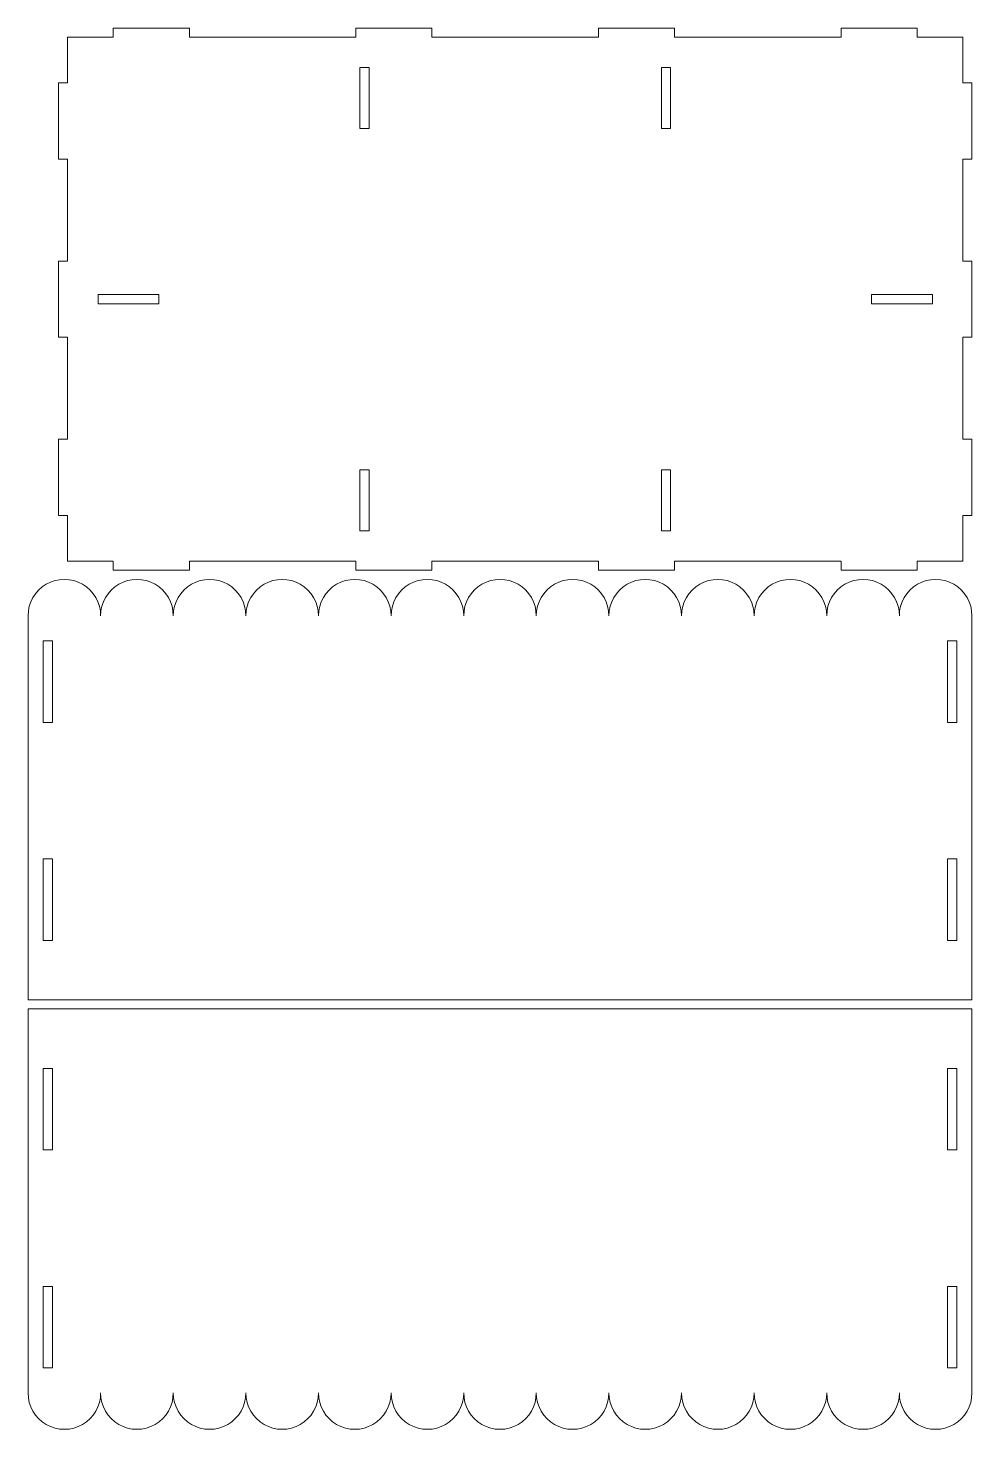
# Model space of a CAD drawing. Header units: millimetres. Extents: x -974 to 974, y -468 to 470.
# Drawn here: x -974 to -354, y -468 to 453 of the extents above; entities that cross this region are included whole.
import ezdxf

# ---------------------------------------------------------------- set-up
doc = ezdxf.new("R2010")
doc.units = ezdxf.units.MM
doc.header["$MEASUREMENT"] = 0
doc.layers.add('Camada 1', color=7, linetype='Continuous')

msp = doc.modelspace()

# ---------------------------------------------------------------- linework, layer by layer
at = {"layer": 'Camada 1', "color": 230, "lineweight": 20}
for points, knots in [([(-918.2964, 103.4727), (-918.2964, 103.4727), (-918.2964, 97.4727), (-918.2964, 97.4727), (-918.2964, 97.4727), (-918.2964, 97.4727), (-868.2964, 97.4727), (-868.2964, 97.4727), (-868.2964, 97.4727), (-868.2964, 97.4727), (-868.2964, 103.4727), (-868.2964, 103.4727), (-868.2964, 103.4727), (-868.2964, 103.4727), (-758.9631, 103.4727), (-758.9631, 103.4727), (-758.9631, 103.4727), (-758.9631, 103.4727), (-758.9631, 97.4727), (-758.9631, 97.4727), (-758.9631, 97.4727), (-758.9631, 97.4727), (-708.9631, 97.4727), (-708.9631, 97.4727), (-708.9631, 97.4727), (-708.9631, 97.4727), (-708.9631, 103.4727), (-708.9631, 103.4727), (-708.9631, 103.4727), (-708.9631, 103.4727), (-599.6297, 103.4727), (-599.6297, 103.4727), (-599.6297, 103.4727), (-599.6297, 103.4727), (-599.6297, 97.4727), (-599.6297, 97.4727), (-599.6297, 97.4727), (-599.6297, 97.4727), (-549.6297, 97.4727), (-549.6297, 97.4727), (-549.6297, 97.4727), (-549.6297, 97.4727), (-549.6297, 103.4727), (-549.6297, 103.4727), (-549.6297, 103.4727), (-549.6297, 103.4727), (-440.2964, 103.4727), (-440.2964, 103.4727), (-440.2964, 103.4727), (-440.2964, 103.4727), (-440.2964, 97.4727), (-440.2964, 97.4727), (-440.2964, 97.4727), (-440.2964, 97.4727), (-390.2964, 97.4727), (-390.2964, 97.4727), (-390.2964, 97.4727), (-390.2964, 97.4727), (-390.2964, 103.4727), (-390.2964, 103.4727), (-390.2964, 103.4727), (-390.2964, 103.4727), (-360.2964, 103.4727), (-360.2964, 103.4727), (-360.2964, 103.4727), (-360.2964, 103.4727), (-360.2964, 133.4727), (-360.2964, 133.4727), (-360.2964, 133.4727), (-360.2964, 133.4727), (-354.2964, 133.4727), (-354.2964, 133.4727), (-354.2964, 133.4727), (-354.2964, 133.4727), (-354.2964, 183.4727), (-354.2964, 183.4727), (-354.2964, 183.4727), (-354.2964, 183.4727), (-360.2964, 183.4727), (-360.2964, 183.4727), (-360.2964, 183.4727), (-360.2964, 183.4727), (-360.2964, 250.4727), (-360.2964, 250.4727), (-360.2964, 250.4727), (-360.2964, 250.4727), (-354.2964, 250.4727), (-354.2964, 250.4727), (-354.2964, 250.4727), (-354.2964, 250.4727), (-354.2964, 300.4727), (-354.2964, 300.4727), (-354.2964, 300.4727), (-354.2964, 300.4727), (-360.2964, 300.4727), (-360.2964, 300.4727), (-360.2964, 300.4727), (-360.2964, 300.4727), (-360.2964, 367.4727), (-360.2964, 367.4727), (-360.2964, 367.4727), (-360.2964, 367.4727), (-354.2964, 367.4727), (-354.2964, 367.4727), (-354.2964, 367.4727), (-354.2964, 367.4727), (-354.2964, 417.4727), (-354.2964, 417.4727), (-354.2964, 417.4727), (-354.2964, 417.4727), (-360.2964, 417.4727), (-360.2964, 417.4727), (-360.2964, 417.4727), (-360.2964, 417.4727), (-360.2964, 447.4727), (-360.2964, 447.4727), (-360.2964, 447.4727), (-360.2964, 447.4727), (-390.2964, 447.4727), (-390.2964, 447.4727), (-390.2964, 447.4727), (-390.2964, 447.4727), (-390.2964, 453.4727), (-390.2964, 453.4727), (-390.2964, 453.4727), (-390.2964, 453.4727), (-440.2964, 453.4727), (-440.2964, 453.4727), (-440.2964, 453.4727), (-440.2964, 453.4727), (-440.2964, 447.4727), (-440.2964, 447.4727), (-440.2964, 447.4727), (-440.2964, 447.4727), (-549.6297, 447.4727), (-549.6297, 447.4727), (-549.6297, 447.4727), (-549.6297, 447.4727), (-549.6297, 453.4727), (-549.6297, 453.4727), (-549.6297, 453.4727), (-549.6297, 453.4727), (-599.6297, 453.4727), (-599.6297, 453.4727), (-599.6297, 453.4727), (-599.6297, 453.4727), (-599.6297, 447.4727), (-599.6297, 447.4727), (-599.6297, 447.4727), (-599.6297, 447.4727), (-708.9631, 447.4727), (-708.9631, 447.4727), (-708.9631, 447.4727), (-708.9631, 447.4727), (-708.9631, 453.4727), (-708.9631, 453.4727), (-708.9631, 453.4727), (-708.9631, 453.4727), (-758.9631, 453.4727), (-758.9631, 453.4727), (-758.9631, 453.4727), (-758.9631, 453.4727), (-758.9631, 447.4727), (-758.9631, 447.4727), (-758.9631, 447.4727), (-758.9631, 447.4727), (-868.2964, 447.4727), (-868.2964, 447.4727), (-868.2964, 447.4727), (-868.2964, 447.4727), (-868.2964, 453.4727), (-868.2964, 453.4727), (-868.2964, 453.4727), (-868.2964, 453.4727), (-918.2964, 453.4727), (-918.2964, 453.4727), (-918.2964, 453.4727), (-918.2964, 453.4727), (-918.2964, 447.4727), (-918.2964, 447.4727), (-918.2964, 447.4727), (-918.2964, 447.4727), (-948.2964, 447.4727), (-948.2964, 447.4727), (-948.2964, 447.4727), (-948.2964, 447.4727), (-948.2964, 417.4727), (-948.2964, 417.4727), (-948.2964, 417.4727), (-948.2964, 417.4727), (-954.2964, 417.4727), (-954.2964, 417.4727), (-954.2964, 417.4727), (-954.2964, 417.4727), (-954.2964, 367.4727), (-954.2964, 367.4727), (-954.2964, 367.4727), (-954.2964, 367.4727), (-948.2964, 367.4727), (-948.2964, 367.4727), (-948.2964, 367.4727), (-948.2964, 367.4727), (-948.2964, 300.4727), (-948.2964, 300.4727), (-948.2964, 300.4727), (-948.2964, 300.4727), (-954.2964, 300.4727), (-954.2964, 300.4727), (-954.2964, 300.4727), (-954.2964, 300.4727), (-954.2964, 250.4727), (-954.2964, 250.4727), (-954.2964, 250.4727), (-954.2964, 250.4727), (-948.2964, 250.4727), (-948.2964, 250.4727), (-948.2964, 250.4727), (-948.2964, 250.4727), (-948.2964, 183.4727), (-948.2964, 183.4727), (-948.2964, 183.4727), (-948.2964, 183.4727), (-954.2964, 183.4727), (-954.2964, 183.4727), (-954.2964, 183.4727), (-954.2964, 183.4727), (-954.2964, 133.4727), (-954.2964, 133.4727), (-954.2964, 133.4727), (-954.2964, 133.4727), (-948.2964, 133.4727), (-948.2964, 133.4727), (-948.2964, 133.4727), (-948.2964, 133.4727), (-948.2964, 103.4727), (-948.2964, 103.4727), (-948.2964, 103.4727), (-948.2964, 103.4727), (-918.2964, 103.4727), (-918.2964, 103.4727)], [0, 0, 0, 0, 0.01639344, 0.01639344, 0.01639344, 0.01639344, 0.03278689, 0.03278689, 0.03278689, 0.03278689, 0.04918033, 0.04918033, 0.04918033, 0.04918033, 0.06557377, 0.06557377, 0.06557377, 0.06557377, 0.08196721, 0.08196721, 0.08196721, 0.08196721, 0.09836066, 0.09836066, 0.09836066, 0.09836066, 0.1147541, 0.1147541, 0.1147541, 0.1147541, 0.13114754, 0.13114754, 0.13114754, 0.13114754, 0.14754098, 0.14754098, 0.14754098, 0.14754098, 0.16393443, 0.16393443, 0.16393443, 0.16393443, 0.18032787, 0.18032787, 0.18032787, 0.18032787, 0.19672131, 0.19672131, 0.19672131, 0.19672131, 0.21311475, 0.21311475, 0.21311475, 0.21311475, 0.2295082, 0.2295082, 0.2295082, 0.2295082, 0.24590164, 0.24590164, 0.24590164, 0.24590164, 0.26229508, 0.26229508, 0.26229508, 0.26229508, 0.27868852, 0.27868852, 0.27868852, 0.27868852, 0.29508197, 0.29508197, 0.29508197, 0.29508197, 0.31147541, 0.31147541, 0.31147541, 0.31147541, 0.32786885, 0.32786885, 0.32786885, 0.32786885, 0.3442623, 0.3442623, 0.3442623, 0.3442623, 0.36065574, 0.36065574, 0.36065574, 0.36065574, 0.37704918, 0.37704918, 0.37704918, 0.37704918, 0.39344262, 0.39344262, 0.39344262, 0.39344262, 0.40983607, 0.40983607, 0.40983607, 0.40983607, 0.42622951, 0.42622951, 0.42622951, 0.42622951, 0.44262295, 0.44262295, 0.44262295, 0.44262295, 0.45901639, 0.45901639, 0.45901639, 0.45901639, 0.47540984, 0.47540984, 0.47540984, 0.47540984, 0.49180328, 0.49180328, 0.49180328, 0.49180328, 0.50819672, 0.50819672, 0.50819672, 0.50819672, 0.52459016, 0.52459016, 0.52459016, 0.52459016, 0.54098361, 0.54098361, 0.54098361, 0.54098361, 0.55737705, 0.55737705, 0.55737705, 0.55737705, 0.57377049, 0.57377049, 0.57377049, 0.57377049, 0.59016393, 0.59016393, 0.59016393, 0.59016393, 0.60655738, 0.60655738, 0.60655738, 0.60655738, 0.62295082, 0.62295082, 0.62295082, 0.62295082, 0.63934426, 0.63934426, 0.63934426, 0.63934426, 0.6557377, 0.6557377, 0.6557377, 0.6557377, 0.67213115, 0.67213115, 0.67213115, 0.67213115, 0.68852459, 0.68852459, 0.68852459, 0.68852459, 0.70491803, 0.70491803, 0.70491803, 0.70491803, 0.72131148, 0.72131148, 0.72131148, 0.72131148, 0.73770492, 0.73770492, 0.73770492, 0.73770492, 0.75409836, 0.75409836, 0.75409836, 0.75409836, 0.7704918, 0.7704918, 0.7704918, 0.7704918, 0.78688525, 0.78688525, 0.78688525, 0.78688525, 0.80327869, 0.80327869, 0.80327869, 0.80327869, 0.81967213, 0.81967213, 0.81967213, 0.81967213, 0.83606557, 0.83606557, 0.83606557, 0.83606557, 0.85245902, 0.85245902, 0.85245902, 0.85245902, 0.86885246, 0.86885246, 0.86885246, 0.86885246, 0.8852459, 0.8852459, 0.8852459, 0.8852459, 0.90163934, 0.90163934, 0.90163934, 0.90163934, 0.91803279, 0.91803279, 0.91803279, 0.91803279, 0.93442623, 0.93442623, 0.93442623, 0.93442623, 0.95081967, 0.95081967, 0.95081967, 0.95081967, 0.96721311, 0.96721311, 0.96721311, 0.96721311, 1, 1, 1, 1]), ([(-756.2964, 387.4727), (-756.2964, 387.4727), (-756.2964, 427.4727), (-756.2964, 427.4727), (-756.2964, 427.4727), (-756.2964, 427.4727), (-750.2964, 427.4727), (-750.2964, 427.4727), (-750.2964, 427.4727), (-750.2964, 427.4727), (-750.2964, 387.4727), (-750.2964, 387.4727), (-750.2964, 387.4727), (-750.2964, 387.4727), (-756.2964, 387.4727), (-756.2964, 387.4727)], [0, 0, 0, 0, 0.2, 0.2, 0.2, 0.2, 0.4, 0.4, 0.4, 0.4, 0.6, 0.6, 0.6, 0.6, 1, 1, 1, 1]), ([(-558.2964, 387.4727), (-558.2964, 387.4727), (-558.2964, 427.4727), (-558.2964, 427.4727), (-558.2964, 427.4727), (-558.2964, 427.4727), (-552.2964, 427.4727), (-552.2964, 427.4727), (-552.2964, 427.4727), (-552.2964, 427.4727), (-552.2964, 387.4727), (-552.2964, 387.4727), (-552.2964, 387.4727), (-552.2964, 387.4727), (-558.2964, 387.4727), (-558.2964, 387.4727)], [0, 0, 0, 0, 0.2, 0.2, 0.2, 0.2, 0.4, 0.4, 0.4, 0.4, 0.6, 0.6, 0.6, 0.6, 1, 1, 1, 1]), ([(-888.2964, 278.4727), (-888.2964, 278.4727), (-888.2964, 272.4727), (-888.2964, 272.4727), (-888.2964, 272.4727), (-888.2964, 272.4727), (-928.2964, 272.4727), (-928.2964, 272.4727), (-928.2964, 272.4727), (-928.2964, 272.4727), (-928.2964, 278.4727), (-928.2964, 278.4727), (-928.2964, 278.4727), (-928.2964, 278.4727), (-888.2964, 278.4727), (-888.2964, 278.4727)], [0, 0, 0, 0, 0.2, 0.2, 0.2, 0.2, 0.4, 0.4, 0.4, 0.4, 0.6, 0.6, 0.6, 0.6, 1, 1, 1, 1]), ([(-380.2964, 272.4727), (-380.2964, 272.4727), (-420.2964, 272.4727), (-420.2964, 272.4727), (-420.2964, 272.4727), (-420.2964, 272.4727), (-420.2964, 278.4727), (-420.2964, 278.4727), (-420.2964, 278.4727), (-420.2964, 278.4727), (-380.2964, 278.4727), (-380.2964, 278.4727), (-380.2964, 278.4727), (-380.2964, 278.4727), (-380.2964, 272.4727), (-380.2964, 272.4727)], [0, 0, 0, 0, 0.2, 0.2, 0.2, 0.2, 0.4, 0.4, 0.4, 0.4, 0.6, 0.6, 0.6, 0.6, 1, 1, 1, 1]), ([(-756.2964, 123.4727), (-756.2964, 123.4727), (-756.2964, 163.4727), (-756.2964, 163.4727), (-756.2964, 163.4727), (-756.2964, 163.4727), (-750.2964, 163.4727), (-750.2964, 163.4727), (-750.2964, 163.4727), (-750.2964, 163.4727), (-750.2964, 123.4727), (-750.2964, 123.4727), (-750.2964, 123.4727), (-750.2964, 123.4727), (-756.2964, 123.4727), (-756.2964, 123.4727)], [0, 0, 0, 0, 0.2, 0.2, 0.2, 0.2, 0.4, 0.4, 0.4, 0.4, 0.6, 0.6, 0.6, 0.6, 1, 1, 1, 1]), ([(-558.2964, 123.4727), (-558.2964, 123.4727), (-558.2964, 163.4727), (-558.2964, 163.4727), (-558.2964, 163.4727), (-558.2964, 163.4727), (-552.2964, 163.4727), (-552.2964, 163.4727), (-552.2964, 163.4727), (-552.2964, 163.4727), (-552.2964, 123.4727), (-552.2964, 123.4727), (-552.2964, 123.4727), (-552.2964, 123.4727), (-558.2964, 123.4727), (-558.2964, 123.4727)], [0, 0, 0, 0, 0.2, 0.2, 0.2, 0.2, 0.4, 0.4, 0.4, 0.4, 0.6, 0.6, 0.6, 0.6, 1, 1, 1, 1]), ([(-354.2964, -184.5217), (-354.2964, -184.5217), (-354.2964, 67.6265), (-354.2964, 67.6265), (-354.2964, 67.6265), (-354.2964, 76.1459), (-358.8415, 84.0182), (-366.2195, 88.2779), (-366.2195, 88.2779), (-373.5975, 92.5376), (-382.6876, 92.5376), (-390.0656, 88.2779), (-390.0656, 88.2779), (-397.4437, 84.0182), (-401.9887, 76.1459), (-401.9887, 67.6265), (-401.9887, 67.6265), (-401.9887, 76.1459), (-406.5338, 84.0182), (-413.9118, 88.2779), (-413.9118, 88.2779), (-421.2898, 92.5376), (-430.3799, 92.5376), (-437.7579, 88.2779), (-437.7579, 88.2779), (-445.136, 84.0182), (-449.681, 76.1459), (-449.681, 67.6265), (-449.681, 67.6265), (-449.681, 76.1459), (-454.2261, 84.0182), (-461.6041, 88.2779), (-461.6041, 88.2779), (-468.9821, 92.5376), (-478.0722, 92.5376), (-485.4502, 88.2779), (-485.4502, 88.2779), (-492.8283, 84.0182), (-497.3733, 76.1459), (-497.3733, 67.6265), (-497.3733, 67.6265), (-497.3733, 76.1459), (-501.9184, 84.0182), (-509.2964, 88.2779), (-509.2964, 88.2779), (-516.6744, 92.5376), (-525.7645, 92.5376), (-533.1426, 88.2779), (-533.1426, 88.2779), (-540.5206, 84.0182), (-545.0656, 76.1459), (-545.0656, 67.6265), (-545.0656, 67.6265), (-545.0656, 76.1459), (-549.6107, 84.0182), (-556.9887, 88.2779), (-556.9887, 88.2779), (-564.3667, 92.5376), (-573.4568, 92.5376), (-580.8349, 88.2779), (-580.8349, 88.2779), (-588.2129, 84.0182), (-592.7579, 76.1459), (-592.7579, 67.6265), (-592.7579, 67.6265), (-592.7579, 76.1459), (-597.303, 84.0182), (-604.681, 88.2779), (-604.681, 88.2779), (-612.059, 92.5376), (-621.1491, 92.5376), (-628.5272, 88.2779), (-628.5272, 88.2779), (-635.9052, 84.0182), (-640.4502, 76.1459), (-640.4502, 67.6265), (-640.4502, 67.6265), (-640.4502, 76.1459), (-644.9953, 84.0182), (-652.3733, 88.2779), (-652.3733, 88.2779), (-659.7513, 92.5376), (-668.8415, 92.5376), (-676.2195, 88.2779), (-676.2195, 88.2779), (-683.5975, 84.0182), (-688.1426, 76.1459), (-688.1426, 67.6265), (-688.1426, 67.6265), (-688.1426, 76.1459), (-692.6876, 84.0182), (-700.0656, 88.2779), (-700.0656, 88.2779), (-707.4437, 92.5376), (-716.5338, 92.5376), (-723.9118, 88.2779), (-723.9118, 88.2779), (-731.2898, 84.0182), (-735.8349, 76.1459), (-735.8349, 67.6265), (-735.8349, 67.6265), (-735.8349, 76.1459), (-740.3799, 84.0182), (-747.7579, 88.2779), (-747.7579, 88.2779), (-755.136, 92.5376), (-764.2261, 92.5376), (-771.6041, 88.2779), (-771.6041, 88.2779), (-778.9821, 84.0182), (-783.5272, 76.1459), (-783.5272, 67.6265), (-783.5272, 67.6265), (-783.5272, 76.1459), (-788.0722, 84.0182), (-795.4502, 88.2779), (-795.4502, 88.2779), (-802.8283, 92.5376), (-811.9184, 92.5376), (-819.2964, 88.2779), (-819.2964, 88.2779), (-826.6744, 84.0182), (-831.2195, 76.1459), (-831.2195, 67.6265), (-831.2195, 67.6265), (-831.2195, 76.1459), (-835.7645, 84.0182), (-843.1426, 88.2779), (-843.1426, 88.2779), (-850.5206, 92.5376), (-859.6107, 92.5376), (-866.9887, 88.2779), (-866.9887, 88.2779), (-874.3667, 84.0182), (-878.9118, 76.1459), (-878.9118, 67.6265), (-878.9118, 67.6265), (-878.9118, 76.1459), (-883.4568, 84.0182), (-890.8349, 88.2779), (-890.8349, 88.2779), (-898.2129, 92.5376), (-907.303, 92.5376), (-914.681, 88.2779), (-914.681, 88.2779), (-922.059, 84.0182), (-926.6041, 76.1459), (-926.6041, 67.6265), (-926.6041, 67.6265), (-926.6041, 76.1459), (-931.1491, 84.0182), (-938.5272, 88.2779), (-938.5272, 88.2779), (-945.9052, 92.5376), (-954.9953, 92.5376), (-962.3733, 88.2779), (-962.3733, 88.2779), (-969.7513, 84.0182), (-974.2964, 76.1459), (-974.2964, 67.6265), (-974.2964, 67.6265), (-974.2964, 67.6265), (-974.2964, -184.5217), (-974.2964, -184.5217), (-974.2964, -184.5217), (-974.2964, -184.5217), (-354.2964, -184.5217), (-354.2964, -184.5217)], [0, 0, 0, 0, 0.02325581, 0.02325581, 0.02325581, 0.02325581, 0.04651163, 0.04651163, 0.04651163, 0.04651163, 0.06976744, 0.06976744, 0.06976744, 0.06976744, 0.09302326, 0.09302326, 0.09302326, 0.09302326, 0.11627907, 0.11627907, 0.11627907, 0.11627907, 0.13953488, 0.13953488, 0.13953488, 0.13953488, 0.1627907, 0.1627907, 0.1627907, 0.1627907, 0.18604651, 0.18604651, 0.18604651, 0.18604651, 0.20930233, 0.20930233, 0.20930233, 0.20930233, 0.23255814, 0.23255814, 0.23255814, 0.23255814, 0.25581395, 0.25581395, 0.25581395, 0.25581395, 0.27906977, 0.27906977, 0.27906977, 0.27906977, 0.30232558, 0.30232558, 0.30232558, 0.30232558, 0.3255814, 0.3255814, 0.3255814, 0.3255814, 0.34883721, 0.34883721, 0.34883721, 0.34883721, 0.37209302, 0.37209302, 0.37209302, 0.37209302, 0.39534884, 0.39534884, 0.39534884, 0.39534884, 0.41860465, 0.41860465, 0.41860465, 0.41860465, 0.44186047, 0.44186047, 0.44186047, 0.44186047, 0.46511628, 0.46511628, 0.46511628, 0.46511628, 0.48837209, 0.48837209, 0.48837209, 0.48837209, 0.51162791, 0.51162791, 0.51162791, 0.51162791, 0.53488372, 0.53488372, 0.53488372, 0.53488372, 0.55813953, 0.55813953, 0.55813953, 0.55813953, 0.58139535, 0.58139535, 0.58139535, 0.58139535, 0.60465116, 0.60465116, 0.60465116, 0.60465116, 0.62790698, 0.62790698, 0.62790698, 0.62790698, 0.65116279, 0.65116279, 0.65116279, 0.65116279, 0.6744186, 0.6744186, 0.6744186, 0.6744186, 0.69767442, 0.69767442, 0.69767442, 0.69767442, 0.72093023, 0.72093023, 0.72093023, 0.72093023, 0.74418605, 0.74418605, 0.74418605, 0.74418605, 0.76744186, 0.76744186, 0.76744186, 0.76744186, 0.79069767, 0.79069767, 0.79069767, 0.79069767, 0.81395349, 0.81395349, 0.81395349, 0.81395349, 0.8372093, 0.8372093, 0.8372093, 0.8372093, 0.86046512, 0.86046512, 0.86046512, 0.86046512, 0.88372093, 0.88372093, 0.88372093, 0.88372093, 0.90697674, 0.90697674, 0.90697674, 0.90697674, 0.93023256, 0.93023256, 0.93023256, 0.93023256, 0.95348837, 0.95348837, 0.95348837, 0.95348837, 1, 1, 1, 1]), ([(-958.2964, 47.6265), (-958.2964, 47.6265), (-958.2964, 1.1265), (-958.2964, 1.1265), (-958.2964, 1.1265), (-958.2964, 1.1265), (-958.2964, -2.3735), (-958.2964, -2.3735), (-958.2964, -2.3735), (-958.2964, -2.3735), (-964.2964, -2.3735), (-964.2964, -2.3735), (-964.2964, -2.3735), (-964.2964, -2.3735), (-964.2964, 1.1265), (-964.2964, 1.1265), (-964.2964, 1.1265), (-964.2964, 1.1265), (-964.2964, 47.6265), (-964.2964, 47.6265), (-964.2964, 47.6265), (-964.2964, 47.6265), (-964.2964, 51.1265), (-964.2964, 51.1265), (-964.2964, 51.1265), (-964.2964, 51.1265), (-958.2964, 51.1265), (-958.2964, 51.1265), (-958.2964, 51.1265), (-958.2964, 51.1265), (-958.2964, 47.6265), (-958.2964, 47.6265)], [0, 0, 0, 0, 0.11111111, 0.11111111, 0.11111111, 0.11111111, 0.22222222, 0.22222222, 0.22222222, 0.22222222, 0.33333333, 0.33333333, 0.33333333, 0.33333333, 0.44444444, 0.44444444, 0.44444444, 0.44444444, 0.55555556, 0.55555556, 0.55555556, 0.55555556, 0.66666667, 0.66666667, 0.66666667, 0.66666667, 0.77777778, 0.77777778, 0.77777778, 0.77777778, 1, 1, 1, 1]), ([(-364.2964, -2.3735), (-364.2964, -2.3735), (-370.2964, -2.3735), (-370.2964, -2.3735), (-370.2964, -2.3735), (-370.2964, -2.3735), (-370.2964, 1.1265), (-370.2964, 1.1265), (-370.2964, 1.1265), (-370.2964, 1.1265), (-370.2964, 47.6265), (-370.2964, 47.6265), (-370.2964, 47.6265), (-370.2964, 47.6265), (-370.2964, 51.1265), (-370.2964, 51.1265), (-370.2964, 51.1265), (-370.2964, 51.1265), (-364.2964, 51.1265), (-364.2964, 51.1265), (-364.2964, 51.1265), (-364.2964, 51.1265), (-364.2964, 47.6265), (-364.2964, 47.6265), (-364.2964, 47.6265), (-364.2964, 47.6265), (-364.2964, 1.1265), (-364.2964, 1.1265), (-364.2964, 1.1265), (-364.2964, 1.1265), (-364.2964, -2.3735), (-364.2964, -2.3735)], [0, 0, 0, 0, 0.11111111, 0.11111111, 0.11111111, 0.11111111, 0.22222222, 0.22222222, 0.22222222, 0.22222222, 0.33333333, 0.33333333, 0.33333333, 0.33333333, 0.44444444, 0.44444444, 0.44444444, 0.44444444, 0.55555556, 0.55555556, 0.55555556, 0.55555556, 0.66666667, 0.66666667, 0.66666667, 0.66666667, 0.77777778, 0.77777778, 0.77777778, 0.77777778, 1, 1, 1, 1]), ([(-958.2964, -95.5217), (-958.2964, -95.5217), (-958.2964, -142.0217), (-958.2964, -142.0217), (-958.2964, -142.0217), (-958.2964, -142.0217), (-958.2964, -145.5217), (-958.2964, -145.5217), (-958.2964, -145.5217), (-958.2964, -145.5217), (-964.2964, -145.5217), (-964.2964, -145.5217), (-964.2964, -145.5217), (-964.2964, -145.5217), (-964.2964, -142.0217), (-964.2964, -142.0217), (-964.2964, -142.0217), (-964.2964, -142.0217), (-964.2964, -95.5217), (-964.2964, -95.5217), (-964.2964, -95.5217), (-964.2964, -95.5217), (-964.2964, -92.0217), (-964.2964, -92.0217), (-964.2964, -92.0217), (-964.2964, -92.0217), (-958.2964, -92.0217), (-958.2964, -92.0217), (-958.2964, -92.0217), (-958.2964, -92.0217), (-958.2964, -95.5217), (-958.2964, -95.5217)], [0, 0, 0, 0, 0.11111111, 0.11111111, 0.11111111, 0.11111111, 0.22222222, 0.22222222, 0.22222222, 0.22222222, 0.33333333, 0.33333333, 0.33333333, 0.33333333, 0.44444444, 0.44444444, 0.44444444, 0.44444444, 0.55555556, 0.55555556, 0.55555556, 0.55555556, 0.66666667, 0.66666667, 0.66666667, 0.66666667, 0.77777778, 0.77777778, 0.77777778, 0.77777778, 1, 1, 1, 1]), ([(-370.2964, -142.0217), (-370.2964, -142.0217), (-370.2964, -95.5217), (-370.2964, -95.5217), (-370.2964, -95.5217), (-370.2964, -95.5217), (-370.2964, -92.0217), (-370.2964, -92.0217), (-370.2964, -92.0217), (-370.2964, -92.0217), (-364.2964, -92.0217), (-364.2964, -92.0217), (-364.2964, -92.0217), (-364.2964, -92.0217), (-364.2964, -95.5217), (-364.2964, -95.5217), (-364.2964, -95.5217), (-364.2964, -95.5217), (-364.2964, -142.0217), (-364.2964, -142.0217), (-364.2964, -142.0217), (-364.2964, -142.0217), (-364.2964, -145.5217), (-364.2964, -145.5217), (-364.2964, -145.5217), (-364.2964, -145.5217), (-370.2964, -145.5217), (-370.2964, -145.5217), (-370.2964, -145.5217), (-370.2964, -145.5217), (-370.2964, -142.0217), (-370.2964, -142.0217)], [0, 0, 0, 0, 0.11111111, 0.11111111, 0.11111111, 0.11111111, 0.22222222, 0.22222222, 0.22222222, 0.22222222, 0.33333333, 0.33333333, 0.33333333, 0.33333333, 0.44444444, 0.44444444, 0.44444444, 0.44444444, 0.55555556, 0.55555556, 0.55555556, 0.55555556, 0.66666667, 0.66666667, 0.66666667, 0.66666667, 0.77777778, 0.77777778, 0.77777778, 0.77777778, 1, 1, 1, 1]), ([(-354.2964, -190.5217), (-354.2964, -190.5217), (-354.2964, -442.6699), (-354.2964, -442.6699), (-354.2964, -442.6699), (-354.2964, -451.1893), (-358.8415, -459.0616), (-366.2195, -463.3213), (-366.2195, -463.3213), (-373.5975, -467.581), (-382.6876, -467.581), (-390.0656, -463.3213), (-390.0656, -463.3213), (-397.4437, -459.0616), (-401.9887, -451.1893), (-401.9887, -442.6699), (-401.9887, -442.6699), (-401.9887, -451.1893), (-406.5338, -459.0616), (-413.9118, -463.3213), (-413.9118, -463.3213), (-421.2898, -467.581), (-430.3799, -467.581), (-437.7579, -463.3213), (-437.7579, -463.3213), (-445.136, -459.0616), (-449.681, -451.1893), (-449.681, -442.6699), (-449.681, -442.6699), (-449.681, -451.1893), (-454.2261, -459.0616), (-461.6041, -463.3213), (-461.6041, -463.3213), (-468.9821, -467.581), (-478.0722, -467.581), (-485.4502, -463.3213), (-485.4502, -463.3213), (-492.8283, -459.0616), (-497.3733, -451.1893), (-497.3733, -442.6699), (-497.3733, -442.6699), (-497.3733, -451.1893), (-501.9184, -459.0616), (-509.2964, -463.3213), (-509.2964, -463.3213), (-516.6744, -467.581), (-525.7645, -467.581), (-533.1426, -463.3213), (-533.1426, -463.3213), (-540.5206, -459.0616), (-545.0656, -451.1893), (-545.0656, -442.6699), (-545.0656, -442.6699), (-545.0656, -451.1893), (-549.6107, -459.0616), (-556.9887, -463.3213), (-556.9887, -463.3213), (-564.3667, -467.581), (-573.4568, -467.581), (-580.8349, -463.3213), (-580.8349, -463.3213), (-588.2129, -459.0616), (-592.7579, -451.1893), (-592.7579, -442.6699), (-592.7579, -442.6699), (-592.7579, -451.1893), (-597.303, -459.0616), (-604.681, -463.3213), (-604.681, -463.3213), (-612.059, -467.581), (-621.1491, -467.581), (-628.5272, -463.3213), (-628.5272, -463.3213), (-635.9052, -459.0616), (-640.4502, -451.1893), (-640.4502, -442.6699), (-640.4502, -442.6699), (-640.4502, -451.1893), (-644.9953, -459.0616), (-652.3733, -463.3213), (-652.3733, -463.3213), (-659.7513, -467.581), (-668.8415, -467.581), (-676.2195, -463.3213), (-676.2195, -463.3213), (-683.5975, -459.0616), (-688.1426, -451.1893), (-688.1426, -442.6699), (-688.1426, -442.6699), (-688.1426, -451.1893), (-692.6876, -459.0616), (-700.0656, -463.3213), (-700.0656, -463.3213), (-707.4437, -467.581), (-716.5338, -467.581), (-723.9118, -463.3213), (-723.9118, -463.3213), (-731.2898, -459.0616), (-735.8349, -451.1893), (-735.8349, -442.6699), (-735.8349, -442.6699), (-735.8349, -451.1893), (-740.3799, -459.0616), (-747.7579, -463.3213), (-747.7579, -463.3213), (-755.136, -467.581), (-764.2261, -467.581), (-771.6041, -463.3213), (-771.6041, -463.3213), (-778.9821, -459.0616), (-783.5272, -451.1893), (-783.5272, -442.6699), (-783.5272, -442.6699), (-783.5272, -451.1893), (-788.0722, -459.0616), (-795.4502, -463.3213), (-795.4502, -463.3213), (-802.8283, -467.581), (-811.9184, -467.581), (-819.2964, -463.3213), (-819.2964, -463.3213), (-826.6744, -459.0616), (-831.2195, -451.1893), (-831.2195, -442.6699), (-831.2195, -442.6699), (-831.2195, -451.1893), (-835.7645, -459.0616), (-843.1426, -463.3213), (-843.1426, -463.3213), (-850.5206, -467.581), (-859.6107, -467.581), (-866.9887, -463.3213), (-866.9887, -463.3213), (-874.3667, -459.0616), (-878.9118, -451.1893), (-878.9118, -442.6699), (-878.9118, -442.6699), (-878.9118, -451.1893), (-883.4568, -459.0616), (-890.8349, -463.3213), (-890.8349, -463.3213), (-898.2129, -467.581), (-907.303, -467.581), (-914.681, -463.3213), (-914.681, -463.3213), (-922.059, -459.0616), (-926.6041, -451.1893), (-926.6041, -442.6699), (-926.6041, -442.6699), (-926.6041, -451.1893), (-931.1491, -459.0616), (-938.5272, -463.3213), (-938.5272, -463.3213), (-945.9052, -467.581), (-954.9953, -467.581), (-962.3733, -463.3213), (-962.3733, -463.3213), (-969.7513, -459.0616), (-974.2964, -451.1893), (-974.2964, -442.6699), (-974.2964, -442.6699), (-974.2964, -442.6699), (-974.2964, -190.5217), (-974.2964, -190.5217), (-974.2964, -190.5217), (-974.2964, -190.5217), (-354.2964, -190.5217), (-354.2964, -190.5217)], [0, 0, 0, 0, 0.02325581, 0.02325581, 0.02325581, 0.02325581, 0.04651163, 0.04651163, 0.04651163, 0.04651163, 0.06976744, 0.06976744, 0.06976744, 0.06976744, 0.09302326, 0.09302326, 0.09302326, 0.09302326, 0.11627907, 0.11627907, 0.11627907, 0.11627907, 0.13953488, 0.13953488, 0.13953488, 0.13953488, 0.1627907, 0.1627907, 0.1627907, 0.1627907, 0.18604651, 0.18604651, 0.18604651, 0.18604651, 0.20930233, 0.20930233, 0.20930233, 0.20930233, 0.23255814, 0.23255814, 0.23255814, 0.23255814, 0.25581395, 0.25581395, 0.25581395, 0.25581395, 0.27906977, 0.27906977, 0.27906977, 0.27906977, 0.30232558, 0.30232558, 0.30232558, 0.30232558, 0.3255814, 0.3255814, 0.3255814, 0.3255814, 0.34883721, 0.34883721, 0.34883721, 0.34883721, 0.37209302, 0.37209302, 0.37209302, 0.37209302, 0.39534884, 0.39534884, 0.39534884, 0.39534884, 0.41860465, 0.41860465, 0.41860465, 0.41860465, 0.44186047, 0.44186047, 0.44186047, 0.44186047, 0.46511628, 0.46511628, 0.46511628, 0.46511628, 0.48837209, 0.48837209, 0.48837209, 0.48837209, 0.51162791, 0.51162791, 0.51162791, 0.51162791, 0.53488372, 0.53488372, 0.53488372, 0.53488372, 0.55813953, 0.55813953, 0.55813953, 0.55813953, 0.58139535, 0.58139535, 0.58139535, 0.58139535, 0.60465116, 0.60465116, 0.60465116, 0.60465116, 0.62790698, 0.62790698, 0.62790698, 0.62790698, 0.65116279, 0.65116279, 0.65116279, 0.65116279, 0.6744186, 0.6744186, 0.6744186, 0.6744186, 0.69767442, 0.69767442, 0.69767442, 0.69767442, 0.72093023, 0.72093023, 0.72093023, 0.72093023, 0.74418605, 0.74418605, 0.74418605, 0.74418605, 0.76744186, 0.76744186, 0.76744186, 0.76744186, 0.79069767, 0.79069767, 0.79069767, 0.79069767, 0.81395349, 0.81395349, 0.81395349, 0.81395349, 0.8372093, 0.8372093, 0.8372093, 0.8372093, 0.86046512, 0.86046512, 0.86046512, 0.86046512, 0.88372093, 0.88372093, 0.88372093, 0.88372093, 0.90697674, 0.90697674, 0.90697674, 0.90697674, 0.93023256, 0.93023256, 0.93023256, 0.93023256, 0.95348837, 0.95348837, 0.95348837, 0.95348837, 1, 1, 1, 1]), ([(-958.2964, -279.5217), (-958.2964, -279.5217), (-958.2964, -233.0217), (-958.2964, -233.0217), (-958.2964, -233.0217), (-958.2964, -233.0217), (-958.2964, -229.5217), (-958.2964, -229.5217), (-958.2964, -229.5217), (-958.2964, -229.5217), (-964.2964, -229.5217), (-964.2964, -229.5217), (-964.2964, -229.5217), (-964.2964, -229.5217), (-964.2964, -233.0217), (-964.2964, -233.0217), (-964.2964, -233.0217), (-964.2964, -233.0217), (-964.2964, -279.5217), (-964.2964, -279.5217), (-964.2964, -279.5217), (-964.2964, -279.5217), (-964.2964, -283.0217), (-964.2964, -283.0217), (-964.2964, -283.0217), (-964.2964, -283.0217), (-958.2964, -283.0217), (-958.2964, -283.0217), (-958.2964, -283.0217), (-958.2964, -283.0217), (-958.2964, -279.5217), (-958.2964, -279.5217)], [0, 0, 0, 0, 0.11111111, 0.11111111, 0.11111111, 0.11111111, 0.22222222, 0.22222222, 0.22222222, 0.22222222, 0.33333333, 0.33333333, 0.33333333, 0.33333333, 0.44444444, 0.44444444, 0.44444444, 0.44444444, 0.55555556, 0.55555556, 0.55555556, 0.55555556, 0.66666667, 0.66666667, 0.66666667, 0.66666667, 0.77777778, 0.77777778, 0.77777778, 0.77777778, 1, 1, 1, 1]), ([(-370.2964, -233.0217), (-370.2964, -233.0217), (-370.2964, -279.5217), (-370.2964, -279.5217), (-370.2964, -279.5217), (-370.2964, -279.5217), (-370.2964, -283.0217), (-370.2964, -283.0217), (-370.2964, -283.0217), (-370.2964, -283.0217), (-364.2964, -283.0217), (-364.2964, -283.0217), (-364.2964, -283.0217), (-364.2964, -283.0217), (-364.2964, -279.5217), (-364.2964, -279.5217), (-364.2964, -279.5217), (-364.2964, -279.5217), (-364.2964, -233.0217), (-364.2964, -233.0217), (-364.2964, -233.0217), (-364.2964, -233.0217), (-364.2964, -229.5217), (-364.2964, -229.5217), (-364.2964, -229.5217), (-364.2964, -229.5217), (-370.2964, -229.5217), (-370.2964, -229.5217), (-370.2964, -229.5217), (-370.2964, -229.5217), (-370.2964, -233.0217), (-370.2964, -233.0217)], [0, 0, 0, 0, 0.11111111, 0.11111111, 0.11111111, 0.11111111, 0.22222222, 0.22222222, 0.22222222, 0.22222222, 0.33333333, 0.33333333, 0.33333333, 0.33333333, 0.44444444, 0.44444444, 0.44444444, 0.44444444, 0.55555556, 0.55555556, 0.55555556, 0.55555556, 0.66666667, 0.66666667, 0.66666667, 0.66666667, 0.77777778, 0.77777778, 0.77777778, 0.77777778, 1, 1, 1, 1]), ([(-958.2964, -422.6699), (-958.2964, -422.6699), (-958.2964, -376.1699), (-958.2964, -376.1699), (-958.2964, -376.1699), (-958.2964, -376.1699), (-958.2964, -372.6699), (-958.2964, -372.6699), (-958.2964, -372.6699), (-958.2964, -372.6699), (-964.2964, -372.6699), (-964.2964, -372.6699), (-964.2964, -372.6699), (-964.2964, -372.6699), (-964.2964, -376.1699), (-964.2964, -376.1699), (-964.2964, -376.1699), (-964.2964, -376.1699), (-964.2964, -422.6699), (-964.2964, -422.6699), (-964.2964, -422.6699), (-964.2964, -422.6699), (-964.2964, -426.1699), (-964.2964, -426.1699), (-964.2964, -426.1699), (-964.2964, -426.1699), (-958.2964, -426.1699), (-958.2964, -426.1699), (-958.2964, -426.1699), (-958.2964, -426.1699), (-958.2964, -422.6699), (-958.2964, -422.6699)], [0, 0, 0, 0, 0.11111111, 0.11111111, 0.11111111, 0.11111111, 0.22222222, 0.22222222, 0.22222222, 0.22222222, 0.33333333, 0.33333333, 0.33333333, 0.33333333, 0.44444444, 0.44444444, 0.44444444, 0.44444444, 0.55555556, 0.55555556, 0.55555556, 0.55555556, 0.66666667, 0.66666667, 0.66666667, 0.66666667, 0.77777778, 0.77777778, 0.77777778, 0.77777778, 1, 1, 1, 1]), ([(-364.2964, -372.6699), (-364.2964, -372.6699), (-370.2964, -372.6699), (-370.2964, -372.6699), (-370.2964, -372.6699), (-370.2964, -372.6699), (-370.2964, -376.1699), (-370.2964, -376.1699), (-370.2964, -376.1699), (-370.2964, -376.1699), (-370.2964, -422.6699), (-370.2964, -422.6699), (-370.2964, -422.6699), (-370.2964, -422.6699), (-370.2964, -426.1699), (-370.2964, -426.1699), (-370.2964, -426.1699), (-370.2964, -426.1699), (-364.2964, -426.1699), (-364.2964, -426.1699), (-364.2964, -426.1699), (-364.2964, -426.1699), (-364.2964, -422.6699), (-364.2964, -422.6699), (-364.2964, -422.6699), (-364.2964, -422.6699), (-364.2964, -376.1699), (-364.2964, -376.1699), (-364.2964, -376.1699), (-364.2964, -376.1699), (-364.2964, -372.6699), (-364.2964, -372.6699)], [0, 0, 0, 0, 0.11111111, 0.11111111, 0.11111111, 0.11111111, 0.22222222, 0.22222222, 0.22222222, 0.22222222, 0.33333333, 0.33333333, 0.33333333, 0.33333333, 0.44444444, 0.44444444, 0.44444444, 0.44444444, 0.55555556, 0.55555556, 0.55555556, 0.55555556, 0.66666667, 0.66666667, 0.66666667, 0.66666667, 0.77777778, 0.77777778, 0.77777778, 0.77777778, 1, 1, 1, 1])]:
    msp.add_open_spline(points, degree=3, knots=knots, dxfattribs=at)

doc.saveas('drawing.dxf')
